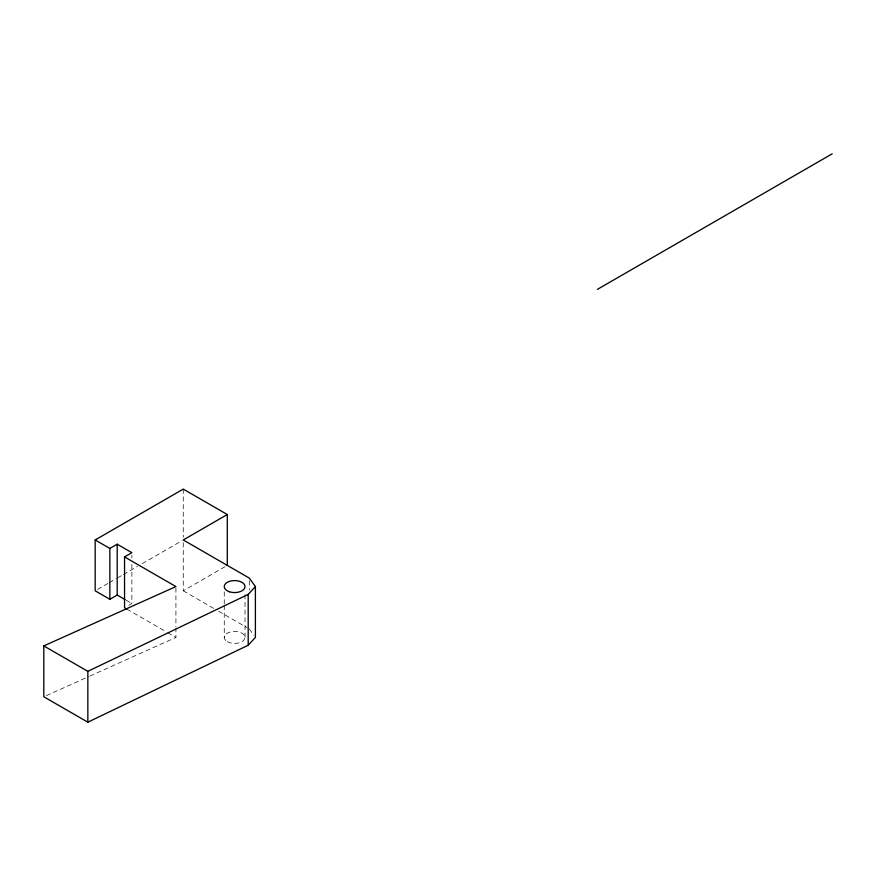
<?xml version="1.0" encoding="UTF-8"?>
<svg xmlns="http://www.w3.org/2000/svg" width="876" height="876" viewBox="0 0 876 876"><rect width="100%" height="100%" fill="white"/><g stroke="black" fill="none" stroke-linecap="round" stroke-linejoin="round"><path stroke-width="0.66" stroke-dasharray="4.38 3.29" d="M97.532 589.46L108.098 583.361M109.27 582.682L116.322 578.609M117.493 577.93L122.191 575.214M123.363 574.547L137.455 566.4M142.153 563.695L182.088 540.634M128.739 605.349L131.882 603.531L131.882 563.377M183.259 542.638L183.259 590.818L226.139 566.06M46.297 695.643L88.673 676.611M89.921 676.053L175.923 637.432L175.923 628.059M183.259 590.818L213.93 608.524M218.65 611.251L246.966 627.588M126.232 600.268L131.882 603.531M126.878 609.116L166.582 632.034M167.743 632.713L175.923 637.432M249.321 628.957L253.887 635.319M249.321 580.777L249.321 590.139M245.017 594.607L245.017 637.432M224.256 591.924L224.256 603.969M224.256 605.316L224.256 637.432M183.259 489.104L183.259 537.284M175.923 587.916L175.923 626.723M131.882 555.351L131.882 558.023M227.3 641.67A10.381 5.99 0 0 0 244.667 638.976A10.381 5.99 0 0 0 231.954 631.64A10.381 5.99 0 0 0 227.3 641.67"/><path stroke-width="1.31" d="M255.398 586.581L255.398 637.432L248.193 645.251L87.841 722.185L43.8 696.759L43.8 645.908L87.841 671.334L248.193 594.399L255.398 586.581L249.321 578.105L183.259 539.955L227.3 514.53L227.3 565.392M125.104 599.611L117.198 595.056L109.861 599.293L95.177 590.818L95.177 539.955L183.259 489.104L227.3 514.53M95.177 539.955L109.861 548.442L117.198 544.193L131.882 552.679L124.545 556.917L124.545 607.769L126.878 609.116M597.322 289.419L832.2 153.815M43.8 645.908L175.923 586.581L124.545 556.917M248.193 594.399L248.193 645.251M117.198 544.193L117.198 595.056M109.861 548.442L109.861 599.293M87.841 671.334L87.841 722.185M229.446 591.771A10.381 5.99 0 0 0 245.017 586.581A10.381 5.99 0 0 0 229.446 581.39A10.381 5.99 0 0 0 229.446 591.771"/></g></svg>
